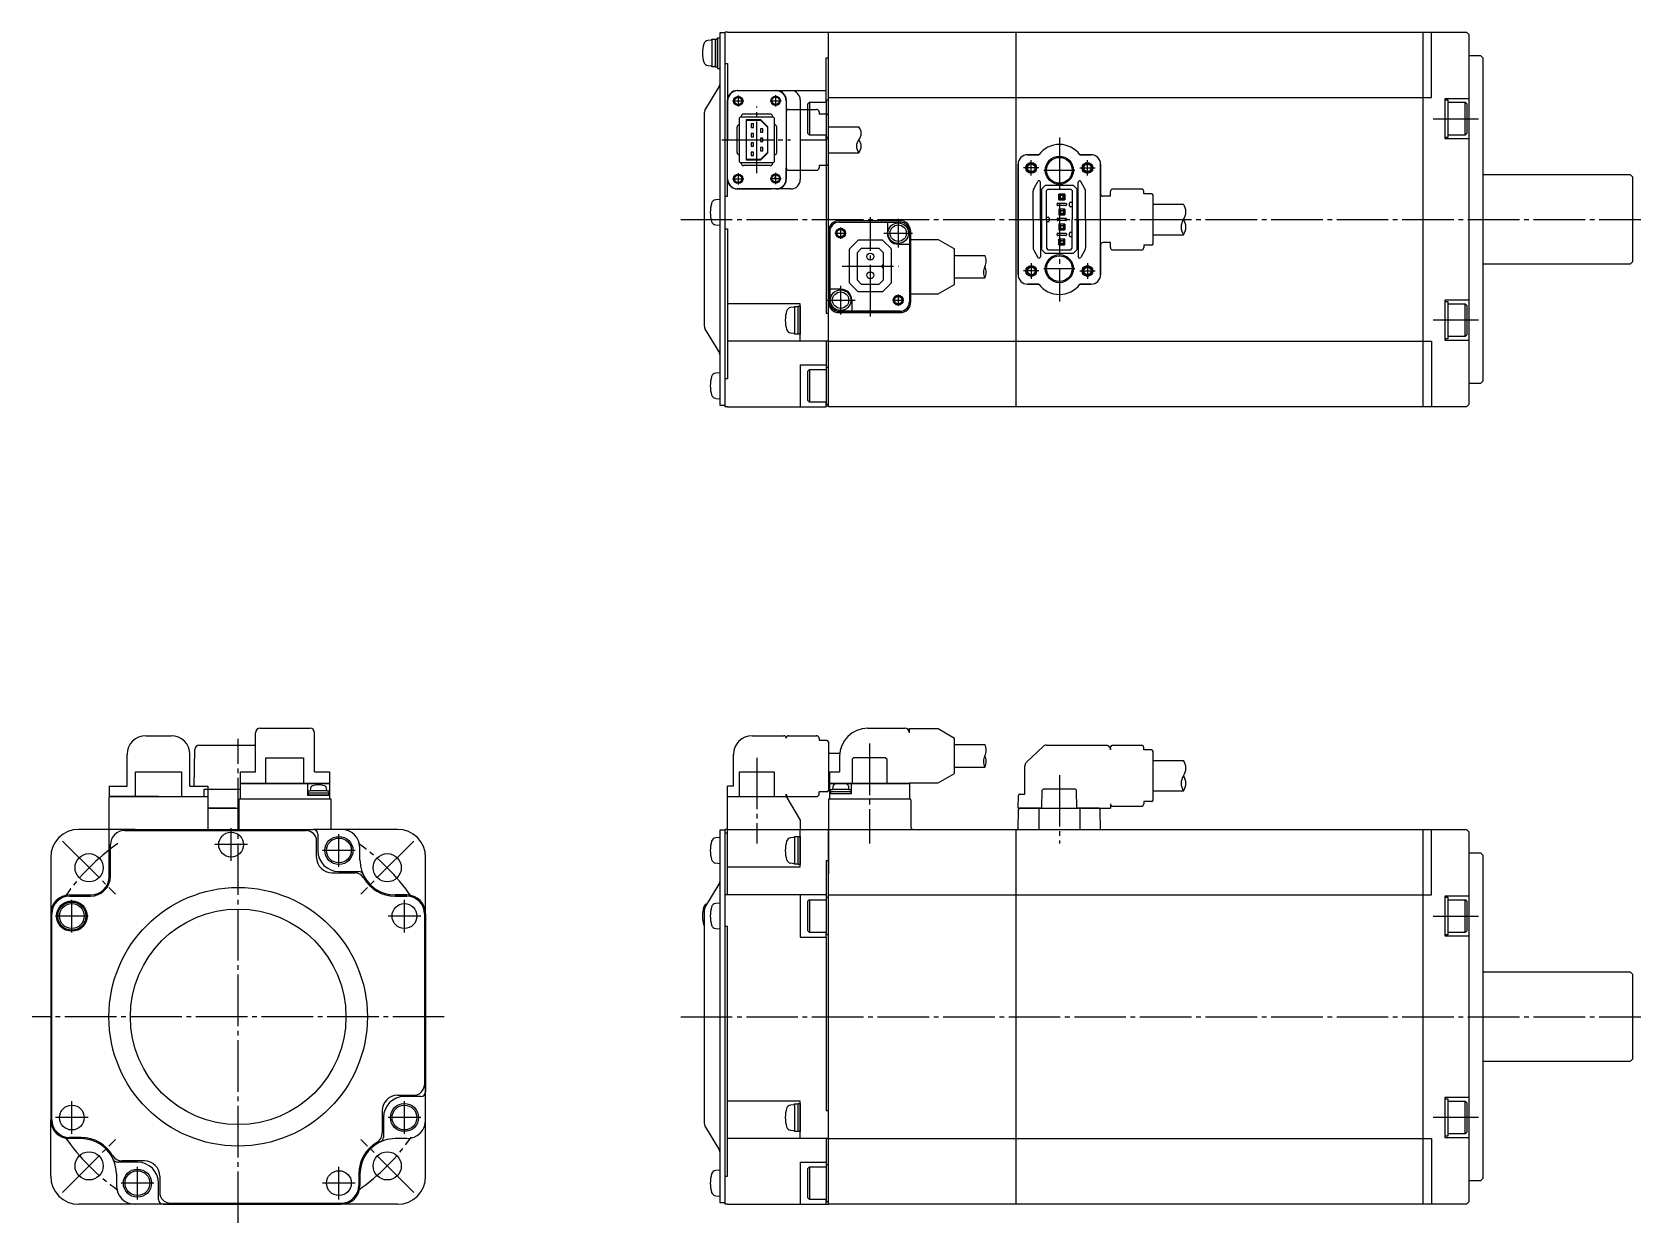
# Model space of a CAD drawing. Header units: millimetres. Extents: x -243 to 270, y -238 to 165.
# Drawn here: x -242.6 to 99.1, y -89 to 165.1 of the extents above; entities that cross this region are included whole.
import ezdxf

# ---------------------------------------------------------------- set-up
doc = ezdxf.new("R2010")
doc.units = ezdxf.units.MM
doc.linetypes.add('DASH_CENTER', pattern=[14, 11, -1, 1, -1])

msp = doc.modelspace()

# ---------------------------------------------------------------- linework, layer by layer
at = {"color": 7, "linetype": 'Continuous'}
for p, q in [((-94.6, 165), (-95.8, 165)), ((-95.8, 165), (-95.8, 153.44)), ((-94.1, 165.15), (-94.6, 165.15)), ((-94.6, 85.15), (-94.6, 165.15)), ((-94.1, 165.15), (-73.1, 165.15)), ((-73.1, 165.15), (-72.6, 165.15)), ((-72.6, 85.15), (-72.6, 165.15)), ((-72.6, 165.15), (-32.6, 165.15)), ((-32.6, 165.15), (-32.6, 85.15)), ((-32.6, 165.15), (63.6, 165.15)), ((-32.6, 165.15), (-32.6, 85.15)), ((54.3, 165.15), (54.3, 85.15)), ((56.1, 151.15), (56.1, 165.15)), ((63.6, 165.15), (64.1, 164.65)), ((64.1, 164.65), (64.1, 85.65)), ((-97.45, 163.4), (-98.3, 163.33)), ((-97.45, 163.4), (-97.45, 163.6)), ((-97.45, 163.6), (-96.75, 163.6)), ((-97.45, 163.4), (-97.45, 157.9)), ((-96.75, 163.6), (-96.75, 163.65)), ((-96.75, 163.65), (-96.25, 163.65)), ((-96.75, 163.6), (-96.75, 157.7)), ((-96.25, 163.9), (-95.8, 163.9)), ((-96.25, 163.65), (-96.25, 163.9)), ((-96.25, 163.65), (-96.25, 157.65)), ((-96.25, 163.65), (-96.25, 157.65)), ((-96.25, 162.15), (-96.25, 163.4)), ((-96.25, 159.15), (-96.25, 162.15)), ((-98.3, 157.97), (-97.45, 157.9)), ((-97.45, 157.7), (-97.45, 157.9)), ((-96.75, 157.7), (-97.45, 157.7)), ((-96.75, 157.65), (-96.75, 157.7)), ((-96.25, 157.65), (-96.75, 157.65)), ((-96.25, 157.9), (-96.25, 159.15)), ((-96.25, 157.65), (-96.25, 157.4)), ((-96.25, 157.4), (-95.8, 157.4)), ((-94.6, 158.45), (-94.1, 158.45)), ((-94.1, 158.45), (-94.1, 150.65)), ((-73.1, 150.15), (-73.1, 159.65)), ((-73.1, 159.65), (-72.6, 159.65)), ((64.1, 160.15), (66.6, 160.15)), ((66.6, 160.15), (67.1, 159.65)), ((67.1, 159.65), (67.1, 90.65)), ((-98.96, 148.39), (-95.94, 153.43)), ((-95.8, 153.44), (-95.8, 96.86)), ((-94.1, 133.65), (-94.1, 150.65)), ((-92.1, 152.65), (-83.6, 152.65)), ((-83.6, 152.65), (-80.6, 152.65)), ((-81.6, 152.65), (-73.1, 152.65)), ((-81.6, 150.65), (-81.6, 133.65)), ((-78.6, 150.65), (-78.6, 133.65)), ((-72.98, 150.65), (-72.6, 150.65)), ((-72.98, 142.65), (-72.98, 150.65)), ((-72.6, 151.15), (-32.6, 151.15)), ((-32.6, 151.15), (54.3, 151.15)), ((54.3, 151.15), (56.1, 151.15)), ((59, 150.9), (59, 142.4)), ((64.1, 150.9), (59, 150.9)), ((59, 150.65), (59.64, 150.65)), ((59.64, 150.65), (59.64, 142.65)), ((-99.1, 147.87), (-99.1, 102.43)), ((-91.55, 146.85), (-91.35, 147.05)), ((-91.35, 147.05), (-84.35, 147.05)), ((-91.2, 147.15), (-91.2, 147.05)), ((-85, 147.65), (-90.7, 147.65)), ((-84.5, 147.05), (-84.5, 147.15)), ((-84.15, 146.85), (-84.35, 147.05)), ((-76.63, 150.15), (-76.98, 149.8)), ((-76.98, 143.5), (-76.98, 149.8)), ((-76.63, 150.15), (-72.98, 150.15)), ((-76.63, 150.15), (-76.63, 143.15)), ((59.64, 150.15), (63.29, 150.15)), ((63.29, 143.15), (63.29, 150.15)), ((63.64, 149.8), (63.29, 150.15)), ((63.64, 149.8), (63.64, 143.5)), ((-92.1, 139.45), (-92.1, 144.85)), ((-91.6, 145.35), (-91.55, 145.35)), ((-91.55, 137.45), (-91.55, 146.85)), ((-90.15, 146.4), (-90.15, 137.9)), ((-87.05, 146.4), (-90.15, 146.4)), ((-90.1, 137.95), (-90.1, 146.35)), ((-90.1, 146.35), (-87.1, 146.35)), ((-88.6, 145.52), (-89.1, 145.52)), ((-89.1, 145.52), (-89.1, 144.77)), ((-89.1, 144.77), (-88.6, 144.77)), ((-88.6, 143.52), (-89.1, 143.52)), ((-89.1, 143.52), (-89.1, 142.77)), ((-88.6, 144.77), (-88.6, 145.52)), ((-88.6, 142.77), (-88.6, 143.52)), ((-87.1, 146.35), (-85.6, 144.85)), ((-87.1, 144.52), (-87.1, 143.77)), ((-86.6, 144.52), (-87.1, 144.52)), ((-87.1, 143.77), (-86.6, 143.77)), ((-85.55, 144.9), (-87.05, 146.4)), ((-86.6, 143.77), (-86.6, 144.52)), ((-85.6, 144.85), (-85.6, 139.45)), ((-85.55, 139.4), (-85.55, 144.9)), ((-84.15, 146.85), (-84.15, 137.45)), ((-84.1, 145.35), (-84.15, 145.35)), ((-83.6, 139.45), (-83.6, 144.85)), ((-89.1, 142.77), (-88.6, 142.77)), ((-88.6, 141.52), (-89.1, 141.52)), ((-89.1, 141.52), (-89.1, 140.77)), ((-89.1, 140.77), (-88.6, 140.77)), ((-88.6, 140.77), (-88.6, 141.52)), ((-86.6, 142.52), (-87.1, 142.52)), ((-87.1, 142.52), (-87.1, 141.77)), ((-87.1, 141.77), (-86.6, 141.77)), ((-86.6, 140.52), (-87.1, 140.52)), ((-87.1, 140.52), (-87.1, 139.77)), ((-86.6, 141.77), (-86.6, 142.52)), ((-86.6, 139.77), (-86.6, 140.52)), ((-78.6, 142.15), (-73.1, 142.15)), ((-76.98, 143.5), (-76.63, 143.15)), ((-72.98, 143.15), (-76.63, 143.15)), ((-73.1, 142.15), (-73.1, 143.15)), ((-73.1, 142.35), (-72.6, 142.35)), ((-73.1, 142.15), (-73.1, 105.15)), ((-72.6, 142.65), (-72.98, 142.65)), ((59.64, 142.65), (59, 142.65)), ((59, 142.4), (64.1, 142.4)), ((63.29, 143.15), (59.64, 143.15)), ((63.29, 143.15), (63.64, 143.5)), ((-91.6, 138.95), (-91.55, 138.95)), ((-91.55, 137.45), (-91.35, 137.25)), ((-84.35, 137.25), (-91.35, 137.25)), ((-91.2, 137.15), (-91.2, 137.25)), ((-90.15, 137.9), (-87.05, 137.9)), ((-87.1, 137.95), (-90.1, 137.95)), ((-88.6, 139.52), (-89.1, 139.52)), ((-89.1, 139.52), (-89.1, 138.77)), ((-89.1, 138.77), (-88.6, 138.77)), ((-88.6, 138.77), (-88.6, 139.52)), ((-87.1, 139.77), (-86.6, 139.77)), ((-85.6, 139.45), (-87.1, 137.95)), ((-87.05, 137.9), (-85.55, 139.4)), ((-84.5, 137.25), (-84.5, 137.15)), ((-84.35, 137.25), (-84.15, 137.45)), ((-84.1, 138.95), (-84.15, 138.95)), ((-32.1, 136.95), (-32.1, 113.35)), ((-27.7, 138.95), (-30.1, 138.95)), ((-16.5, 138.95), (-18.9, 138.95)), ((-14.5, 113.35), (-14.5, 136.95)), ((-94.1, 130.15), (-94.1, 133.65)), ((-85, 136.65), (-90.7, 136.65)), ((98.6, 134.65), (67.1, 134.65)), ((99.1, 134.15), (98.6, 134.65)), ((99.1, 134.15), (98.6, 134.65)), ((99.1, 134.15), (98.6, 134.65)), ((99.1, 116.15), (99.1, 134.15)), ((99.1, 116.15), (99.1, 134.15)), ((99.1, 116.15), (99.1, 134.15)), ((99.1, 116.15), (99.1, 134.15)), ((99.1, 116.15), (99.1, 134.15)), ((-94.6, 130.15), (-94.1, 130.15)), ((-83.6, 131.65), (-92.1, 131.65)), ((-80.6, 131.65), (-83.6, 131.65)), ((-28.9, 125.15), (-28.9, 131.18)), ((-28.77, 131.68), (-27.86, 133.25)), ((-27.3, 125.15), (-27.3, 133.1)), ((-27.03, 131.65), (-26.23, 132.45)), ((-27.03, 118.65), (-27.03, 131.65)), ((-26.23, 132.45), (-20.38, 132.45)), ((-26.03, 131.3), (-25.73, 131.6)), ((-26.03, 125.15), (-26.03, 131.3)), ((-25.73, 131.6), (-20.88, 131.6)), ((-23.39, 130.56), (-23.39, 129.33)), ((-22.16, 130.56), (-23.39, 130.56)), ((-23.38, 130.15), (-23.39, 130.15)), ((-23.38, 129.35), (-23.38, 130.56)), ((-22.18, 130.55), (-23.38, 130.55)), ((-23.08, 130.25), (-23.38, 130.55)), ((-22.48, 130.25), (-23.08, 130.25)), ((-23.08, 129.65), (-23.08, 130.25)), ((-22.48, 130.25), (-22.18, 130.55)), ((-22.48, 129.65), (-22.48, 130.25)), ((-22.18, 129.35), (-22.18, 130.56)), ((-22.16, 130.56), (-22.16, 129.33)), ((-20.88, 131.6), (-20.58, 131.3)), ((-20.58, 131.3), (-20.58, 125.15)), ((-20.38, 132.45), (-19.58, 131.65)), ((-19.58, 131.65), (-19.58, 118.65)), ((-19.3, 125.15), (-19.3, 133.1)), ((-17.84, 131.68), (-18.74, 133.25)), ((-17.7, 125.15), (-17.7, 131.18)), ((-95.8, 129.4), (-96.65, 129.33)), ((-23.78, 128.25), (-23.78, 128.45)), ((-23.63, 128.6), (-21.93, 128.6)), ((-21.93, 128.1), (-23.63, 128.1)), ((-23.38, 129.75), (-23.39, 129.75)), ((-22.16, 129.33), (-23.39, 129.33)), ((-22.16, 127.36), (-23.39, 127.36)), ((-23.39, 127.36), (-23.39, 126.13)), ((-23.38, 126.95), (-23.39, 126.95)), ((-23.38, 126.55), (-23.39, 126.55)), ((-23.08, 129.65), (-23.38, 129.35)), ((-23.38, 129.35), (-22.18, 129.35)), ((-22.18, 127.35), (-23.38, 127.35)), ((-23.38, 127.35), (-23.38, 126.15)), ((-23.08, 127.05), (-23.38, 127.35)), ((-23.08, 126.45), (-23.38, 126.15)), ((-22.48, 129.65), (-23.08, 129.65)), ((-23.08, 127.05), (-23.08, 126.45)), ((-23.08, 127.05), (-22.48, 127.05)), ((-23.08, 126.45), (-22.48, 126.45)), ((-22.48, 129.65), (-22.18, 129.35)), ((-22.48, 127.05), (-22.18, 127.35)), ((-22.48, 127.05), (-22.48, 126.45)), ((-22.48, 126.45), (-22.18, 126.15)), ((-22.18, 129.75), (-22.16, 129.75)), ((-22.18, 127.35), (-22.18, 126.15)), ((-22.18, 126.95), (-22.16, 126.95)), ((-22.18, 126.55), (-22.16, 126.55)), ((-22.16, 127.36), (-22.16, 126.13)), ((-21.78, 128.45), (-21.78, 128.25)), ((-21.13, 128.05), (-21.13, 128.65)), ((-20.93, 128.85), (-20.58, 128.85)), ((-20.58, 127.85), (-20.93, 127.85)), ((-96.65, 123.97), (-95.8, 123.9)), ((-94.6, 123.15), (-94.1, 123.15)), ((-94.1, 123.15), (-94.1, 91.15)), ((-57.3, 124.87), (-70.3, 124.87)), ((-70.3, 124.57), (-57.3, 124.57)), ((-60, 124.57), (-60, 122.17)), ((-28.9, 125.15), (-28.9, 119.12)), ((-27.3, 125.15), (-27.3, 117.2)), ((-26.03, 125.65), (-25.68, 125.65)), ((-26.03, 125.15), (-26.03, 119)), ((-25.68, 124.65), (-26.03, 124.65)), ((-25.48, 125.45), (-25.48, 124.85)), ((-23.78, 125.05), (-23.78, 125.25)), ((-23.63, 125.4), (-21.93, 125.4)), ((-21.93, 124.9), (-23.63, 124.9)), ((-22.16, 126.13), (-23.39, 126.13)), ((-22.16, 124.16), (-23.39, 124.16)), ((-23.39, 124.16), (-23.39, 122.93)), ((-23.38, 123.75), (-23.39, 123.75)), ((-23.38, 123.35), (-23.39, 123.35)), ((-23.38, 126.15), (-22.18, 126.15)), ((-22.18, 124.15), (-23.38, 124.15)), ((-23.38, 124.15), (-23.38, 122.95)), ((-23.08, 123.85), (-23.38, 124.15)), ((-23.08, 123.25), (-23.38, 122.95)), ((-23.08, 123.85), (-23.08, 123.25)), ((-23.08, 123.85), (-22.48, 123.85)), ((-23.08, 123.25), (-22.48, 123.25)), ((-22.48, 123.85), (-22.18, 124.15)), ((-22.48, 123.85), (-22.48, 123.25)), ((-22.48, 123.25), (-22.18, 122.95)), ((-22.18, 124.15), (-22.18, 122.95)), ((-22.18, 123.75), (-22.16, 123.75)), ((-22.18, 123.35), (-22.16, 123.35)), ((-22.16, 124.16), (-22.16, 122.93)), ((-21.78, 125.25), (-21.78, 125.05)), ((-20.58, 119), (-20.58, 125.15)), ((-19.3, 125.15), (-19.3, 117.2)), ((-17.7, 125.15), (-17.7, 119.12)), ((-72.3, 107.57), (-72.3, 122.57)), ((-66.32, 120.66), (-68.08, 118.9)), ((-61.11, 120.75), (-66.18, 120.72)), ((-59.23, 118.95), (-60.97, 120.69)), ((-57.7, 119.87), (-55.3, 119.87)), ((-55.3, 122.57), (-55.3, 107.57)), ((-55, 107.57), (-55, 122.57)), ((-23.78, 121.85), (-23.78, 122.05)), ((-23.63, 122.2), (-21.93, 122.2)), ((-21.93, 121.7), (-23.63, 121.7)), ((-22.16, 122.93), (-23.39, 122.93)), ((-22.16, 120.96), (-23.39, 120.96)), ((-23.39, 119.73), (-23.39, 120.96)), ((-23.38, 120.55), (-23.39, 120.55)), ((-23.38, 120.15), (-23.39, 120.15)), ((-22.16, 119.73), (-23.39, 119.73)), ((-23.38, 122.95), (-22.18, 122.95)), ((-22.18, 120.95), (-23.38, 120.95)), ((-23.38, 120.95), (-23.38, 119.75)), ((-23.08, 120.65), (-23.38, 120.95)), ((-23.08, 120.05), (-23.38, 119.75)), ((-23.38, 119.75), (-22.18, 119.75)), ((-23.08, 120.65), (-23.08, 120.05)), ((-23.08, 120.65), (-22.48, 120.65)), ((-23.08, 120.05), (-22.48, 120.05)), ((-22.48, 120.65), (-22.18, 120.95)), ((-22.48, 120.65), (-22.48, 120.05)), ((-22.48, 120.05), (-22.18, 119.75)), ((-22.18, 120.95), (-22.18, 119.75)), ((-22.18, 120.55), (-22.16, 120.55)), ((-22.18, 120.15), (-22.16, 120.15)), ((-22.16, 119.73), (-22.16, 120.96)), ((-21.78, 122.05), (-21.78, 121.85)), ((-21.13, 121.65), (-21.13, 122.25)), ((-20.93, 122.45), (-20.58, 122.45)), ((-20.58, 121.45), (-20.93, 121.45)), ((-68.13, 118.76), (-68.13, 111.7)), ((-65.57, 118.94), (-66.45, 118.06)), ((-66.45, 118.06), (-66.45, 112.24)), ((-61.74, 118.94), (-65.57, 118.94)), ((-60.86, 118.06), (-61.74, 118.94)), ((-60.86, 112.24), (-60.86, 118.06)), ((-59.15, 111.7), (-59.15, 118.76)), ((-28.77, 118.62), (-27.86, 117.05)), ((-26.23, 117.85), (-27.03, 118.65)), ((-20.38, 117.85), (-26.23, 117.85)), ((-26.03, 119), (-25.73, 118.7)), ((-25.73, 118.7), (-20.88, 118.7)), ((-20.88, 118.7), (-20.58, 119)), ((-19.58, 118.65), (-20.38, 117.85)), ((-17.84, 118.62), (-18.74, 117.05)), ((-61.14, 115), (-61.14, 115.3)), ((-61.04, 115.4), (-60.86, 115.4)), ((-60.86, 114.9), (-61.04, 114.9)), ((67.1, 115.65), (98.6, 115.65)), ((98.6, 115.65), (99.1, 116.15)), ((98.6, 115.65), (99.1, 116.15)), ((98.6, 115.65), (99.1, 116.15)), ((-69.9, 110.27), (-72.3, 110.27)), ((-68.07, 111.56), (-66.32, 109.8)), ((-66.45, 112.24), (-65.57, 111.36)), ((-66.18, 109.74), (-61.11, 109.74)), ((-65.57, 111.36), (-61.74, 111.36)), ((-61.74, 111.36), (-60.86, 112.24)), ((-60.97, 109.8), (-59.21, 111.56)), ((-30.1, 111.35), (-27.7, 111.35)), ((-18.9, 111.35), (-16.5, 111.35)), ((-78.6, 107.15), (-94.1, 107.15)), ((-79.8, 106.4), (-80.65, 106.33)), ((-79.8, 106.6), (-79.1, 106.6)), ((-79.8, 106.4), (-79.8, 106.6)), ((-79.8, 106.4), (-79.8, 100.9)), ((-79.1, 106.65), (-78.6, 106.65)), ((-79.1, 106.6), (-79.1, 106.65)), ((-79.1, 106.6), (-79.1, 100.7)), ((-78.6, 99.15), (-78.6, 107.15)), ((-78.6, 106.65), (-78.6, 100.65)), ((-78.6, 106.65), (-78.6, 100.65)), ((-78.6, 105.15), (-78.6, 106.4)), ((-67.6, 107.97), (-67.6, 105.57)), ((59, 107.9), (59, 99.4)), ((64.1, 107.9), (59, 107.9)), ((59, 107.65), (59.64, 107.65)), ((59.64, 107.65), (59.64, 99.65)), ((59.64, 107.15), (63.29, 107.15)), ((63.64, 106.8), (63.29, 107.15)), ((63.29, 100.15), (63.29, 107.15)), ((63.64, 106.8), (63.64, 100.5)), ((-78.6, 102.15), (-78.6, 105.15)), ((-73.1, 105.15), (-72.6, 105.15)), ((-57.3, 105.57), (-70.3, 105.57)), ((-70.3, 105.27), (-57.3, 105.27)), ((-95.94, 96.87), (-98.96, 101.91)), ((-72.6, 99.15), (-94.1, 99.15)), ((-80.65, 100.97), (-79.8, 100.9)), ((-79.8, 100.7), (-79.8, 100.9)), ((-79.1, 100.7), (-79.8, 100.7)), ((-79.1, 100.65), (-79.1, 100.7)), ((-78.6, 100.65), (-79.1, 100.65)), ((-78.6, 100.9), (-78.6, 102.15)), ((-73.1, 99.15), (-73.1, 93.15)), ((-72.6, 99.15), (-32.6, 99.15)), ((-32.6, 99.15), (54.3, 99.15)), ((54.3, 99.15), (56.1, 99.15)), ((56.1, 99.15), (56.1, 85.15)), ((59.64, 99.65), (59, 99.65)), ((59, 99.4), (64.1, 99.4)), ((63.29, 100.15), (59.64, 100.15)), ((63.29, 100.15), (63.64, 100.5)), ((-95.8, 96.86), (-95.8, 85.5)), ((-95.8, 92.4), (-96.65, 92.33)), ((-78.6, 94.15), (-73.1, 94.15)), ((-78.6, 94.15), (-78.6, 85.15)), ((-76.63, 93.15), (-76.98, 92.8)), ((-76.98, 86.5), (-76.98, 92.8)), ((-76.63, 93.15), (-72.98, 93.15)), ((-76.63, 93.15), (-76.63, 86.15)), ((-72.98, 93.65), (-72.6, 93.65)), ((-72.98, 85.65), (-72.98, 93.65)), ((-72.98, 89.65), (-72.98, 93.15)), ((-94.1, 91.15), (-94.6, 91.15)), ((-72.98, 86.15), (-72.98, 89.65)), ((66.6, 90.15), (64.1, 90.15)), ((66.6, 90.15), (67.1, 90.65)), ((-96.65, 86.97), (-95.8, 86.9)), ((-95.8, 85.5), (-94.6, 85.5)), ((-76.98, 86.5), (-76.63, 86.15)), ((-72.98, 86.15), (-76.63, 86.15)), ((-73.1, 85.15), (-73.1, 86.15)), ((-72.6, 85.65), (-72.98, 85.65)), ((63.6, 85.15), (64.1, 85.65)), ((-94.1, 85.15), (-94.6, 85.15)), ((-94.1, 85.15), (-73.1, 85.15)), ((-73.1, 85.35), (-72.6, 85.35)), ((-32.6, 85.15), (-72.6, 85.15)), ((63.6, 85.15), (-32.6, 85.15)), ((-192.64, 4.78), (-192.64, 10.28)), ((-192.64, 10.28), (-184.66, 10.28)), ((-184.66, 10.28), (-184.66, 4.78)), ((-67.53, 9.98), (-67.23, 10.28)), ((-60.38, 10.28), (-67.23, 10.28)), ((-60.38, 10.28), (-60.08, 9.98)), ((-220.47, 1.98), (-220.47, 7.28)), ((-220.47, 7.28), (-210.67, 7.28)), ((-210.67, 7.28), (-210.67, 1.98)), ((-91.55, 1.98), (-91.55, 7.28)), ((-91.55, 7.28), (-84.15, 7.28)), ((-84.15, 7.28), (-84.15, 1.98)), ((-67.53, 9.98), (-67.53, 4.78)), ((-60.08, 4.78), (-60.08, 9.98)), ((-205.87, 3.58), (-198.07, 3.58)), ((-205.87, 3.58), (-205.87, 1.98)), ((-198.07, 1.48), (-198.07, 4.78)), ((-198.07, 4.78), (-179.07, 4.78)), ((-183.78, 4.78), (-183.78, 2.28)), ((-183.13, 3.78), (-183.18, 3.18)), ((-179.68, 3.18), (-179.73, 3.78)), ((-179.17, 4.78), (-179.07, 4.68)), ((-179.17, 4.78), (-179.07, 4.68)), ((-179.07, 4.78), (-179.07, 1.48)), ((-72.3, 1.48), (-72.3, 4.78)), ((-72.3, 4.78), (-55.3, 4.78)), ((-72.15, 2.98), (-72.15, 3.48)), ((-72.15, 3.48), (-71.7, 3.48)), ((-71.65, 4.08), (-71.7, 3.48)), ((-68.2, 3.48), (-71.7, 3.48)), ((-68.2, 3.48), (-68.25, 4.08)), ((-68.2, 3.48), (-67.75, 3.48)), ((-67.75, 3.48), (-67.75, 2.98)), ((-67.7, 4.78), (-67.7, 2.58)), ((-55.3, 4.78), (-55.3, 1.48)), ((-26.76, 3.58), (-26.96, 3.38)), ((-19.85, 3.58), (-26.76, 3.58)), ((-19.85, 3.58), (-19.65, 3.38)), ((-226.07, -15.02), (-226.07, 1.88)), ((-225.97, 1.98), (-205.17, 1.98)), ((-205.07, 1.88), (-205.07, -4.92)), ((-198.37, -5.02), (-198.37, 1.48)), ((-198.37, 1.48), (-178.77, 1.48)), ((-183.78, 2.28), (-179.08, 2.28)), ((-183.63, 2.68), (-183.63, 3.18)), ((-183.63, 3.18), (-183.18, 3.18)), ((-179.23, 2.68), (-183.63, 2.68)), ((-183.58, 2.68), (-183.63, 2.68)), ((-183.58, 2.28), (-183.58, 2.68)), ((-179.28, 2.28), (-183.58, 2.28)), ((-179.68, 3.18), (-183.18, 3.18)), ((-179.68, 3.18), (-179.23, 3.18)), ((-179.23, 2.68), (-179.28, 2.68)), ((-179.28, 2.68), (-179.28, 2.28)), ((-179.23, 3.18), (-179.23, 2.68)), ((-178.77, 1.48), (-178.77, -5.02)), ((-94.1, -5.02), (-94.1, 1.88)), ((-94, 1.98), (-81.6, 1.98)), ((-81.6, 1.98), (-78.6, -3.02)), ((-72.6, 1.28), (-72.6, -14.52)), ((-72.4, 1.48), (-55.2, 1.48)), ((-70.3, 2.58), (-72.3, 2.58)), ((-67.75, 2.98), (-72.15, 2.98)), ((-72.1, 2.98), (-72.15, 2.98)), ((-72.1, 2.58), (-72.1, 2.98)), ((-67.7, 2.58), (-70.3, 2.58)), ((-67.75, 2.98), (-67.8, 2.98)), ((-67.8, 2.98), (-67.8, 2.58)), ((-55, 1.28), (-55, -4.52)), ((-27.03, -0.52), (-26.96, 3.38)), ((-19.58, -0.52), (-19.65, 3.38)), ((-199.07, -0.52), (-205.07, -0.52)), ((-78.6, -3.02), (-78.6, -5.02)), ((-32.1, -5.02), (-32.03, -0.81)), ((-27.03, -0.52), (-31.73, -0.52)), ((-27.7, -0.52), (-27.7, -5.02)), ((-27.03, -0.52), (-19.58, -0.52)), ((-14.88, -0.52), (-19.58, -0.52)), ((-18.9, -0.52), (-18.9, -5.02)), ((-14.5, -5.02), (-14.58, -0.81)), ((-220.57, -5.02), (-232.57, -5.02)), ((-222.82, -5.27), (-184.07, -5.27)), ((-220.57, -5.02), (-182.57, -5.02)), ((-176.57, -5.02), (-182.57, -5.02)), ((-181.57, -6.02), (-181.57, -9.52)), ((-181.57, -6.02), (-181.57, -9.52)), ((-164.57, -5.02), (-176.57, -5.02)), ((-95.8, -6.77), (-96.65, -6.84)), ((-94.6, -5.17), (-95.8, -5.17)), ((-95.8, -5.17), (-95.8, -16.73)), ((-94.1, -5.02), (-94.6, -5.02)), ((-94.6, -5.02), (-94.6, -5.17)), ((-94.6, -14.42), (-94.6, -5.17)), ((-94.6, -5.72), (-94.1, -5.72)), ((-94.1, -5.02), (-73.1, -5.02)), ((-94.1, -19.02), (-94.1, -5.02)), ((-79.8, -6.77), (-80.65, -6.84)), ((-79.8, -6.57), (-79.1, -6.57)), ((-79.8, -6.77), (-79.8, -6.57)), ((-79.8, -6.77), (-79.8, -12.27)), ((-79.1, -6.52), (-78.6, -6.52)), ((-79.1, -6.57), (-79.1, -6.52)), ((-79.1, -6.57), (-79.1, -12.47)), ((-78.6, -13.02), (-78.6, -5.02)), ((-78.6, -6.52), (-78.6, -12.52)), ((-78.6, -6.52), (-78.6, -12.52)), ((-78.6, -8.02), (-78.6, -6.77)), ((-73.1, -5.02), (-72.6, -5.02)), ((-73.1, -5.02), (-73.1, -5.02)), ((-72.6, -85.02), (-72.6, -5.02)), ((-72.6, -5.02), (-32.6, -5.02)), ((-32.6, -5.02), (-32.6, -85.02)), ((-32.6, -5.02), (63.6, -5.02)), ((-32.6, -5.02), (-32.6, -85.02)), ((54.3, -5.02), (54.3, -85.02)), ((56.1, -19.02), (56.1, -5.02)), ((63.6, -5.02), (64.1, -5.52)), ((64.1, -5.52), (64.1, -84.52)), ((-225.82, -15.02), (-225.82, -8.27)), ((-181.82, -11.02), (-181.82, -7.52)), ((-172.57, -11.52), (-172.57, -9.02)), ((-78.6, -11.02), (-78.6, -8.02)), ((64.1, -10.02), (66.6, -10.02)), ((66.6, -10.02), (67.1, -10.52)), ((-238.57, -11.02), (-238.57, -23.02)), ((-158.57, -23.02), (-158.57, -11.02)), ((-96.65, -12.19), (-95.8, -12.27)), ((-94.1, -13.02), (-78.6, -13.02)), ((-80.65, -12.19), (-79.8, -12.27)), ((-79.8, -12.47), (-79.8, -12.27)), ((-79.1, -12.47), (-79.8, -12.47)), ((-79.1, -12.52), (-79.1, -12.47)), ((-78.6, -12.52), (-79.1, -12.52)), ((-78.6, -12.27), (-78.6, -11.02)), ((-72.6, -11.72), (-73.1, -11.72)), ((-73.1, -11.72), (-73.1, -19.02)), ((67.1, -10.52), (67.1, -79.52)), ((-178.57, -14.27), (-173.73, -14.27)), ((-177.07, -14.02), (-172.81, -14.02)), ((-98.96, -21.78), (-95.94, -16.74)), ((-95.8, -16.73), (-95.8, -73.31)), ((-94.6, -17.14), (-94.6, -14.42)), ((-234.57, -19.02), (-232.07, -19.02)), ((-234.57, -19.27), (-230.07, -19.27)), ((-233.07, -19.02), (-230.07, -19.02)), ((-165.07, -19.02), (-162.57, -19.02)), ((-162.57, -19.02), (-165.07, -19.02)), ((-165.07, -19.27), (-162.57, -19.27)), ((-94.6, -72.89), (-94.6, -17.14)), ((-94.1, -19.02), (-94.6, -19.02)), ((-73.1, -19.02), (-94.1, -19.02)), ((-78.6, -19.02), (-78.6, -28.02)), ((-76.63, -20.02), (-76.98, -20.37)), ((-76.98, -26.67), (-76.98, -20.37)), ((-76.98, -26.67), (-76.98, -20.37)), ((-76.63, -20.02), (-76.63, -27.02)), ((-76.63, -20.02), (-76.63, -27.02)), ((-76.63, -20.02), (-72.98, -20.02)), ((-73.1, -19.02), (-73.1, -27.02)), ((-72.98, -27.52), (-72.98, -19.52)), ((-72.98, -27.52), (-72.98, -19.52)), ((-72.98, -19.52), (-72.6, -19.52)), ((-72.6, -19.02), (-32.6, -19.02)), ((-32.6, -19.02), (54.3, -19.02)), ((54.3, -19.02), (56.1, -19.02)), ((64.1, -19.27), (59, -19.27)), ((59, -19.27), (59, -27.77)), ((59, -19.52), (59.64, -19.52)), ((59.64, -19.52), (59.64, -27.52)), ((59.64, -20.02), (63.29, -20.02)), ((63.64, -20.37), (63.29, -20.02)), ((63.29, -27.02), (63.29, -20.02)), ((63.64, -20.37), (63.64, -26.67)), ((-238.57, -23.02), (-238.57, -29.02)), ((-238.32, -67.02), (-238.32, -23.02)), ((-158.82, -23.02), (-158.82, -59.52)), ((-158.57, -23.02), (-158.57, -61.02)), ((-158.57, -67.02), (-158.57, -23.02)), ((-99.1, -22.29), (-99.1, -67.74)), ((-95.8, -20.77), (-96.65, -20.84)), ((-96.65, -26.19), (-95.8, -26.27)), ((-94.1, -25.72), (-94.6, -25.72)), ((-94.1, -79.02), (-94.1, -25.72)), ((-76.98, -26.67), (-76.63, -27.02)), ((-72.98, -27.02), (-76.63, -27.02)), ((-72.98, -27.02), (-76.63, -27.02)), ((-73.1, -28.02), (-73.1, -27.02)), ((63.29, -27.02), (59.64, -27.02)), ((63.29, -27.02), (63.64, -26.67)), ((-238.57, -29.02), (-238.57, -67.02)), ((-78.6, -28.02), (-73.1, -28.02)), ((-73.1, -28.02), (-73.1, -65.02)), ((-72.6, -27.52), (-72.98, -27.52)), ((59.64, -27.52), (59, -27.52)), ((59, -27.77), (64.1, -27.77)), ((98.6, -35.52), (67.1, -35.52)), ((99.1, -36.02), (98.6, -35.52)), ((99.1, -36.02), (98.6, -35.52)), ((99.1, -36.02), (98.6, -35.52)), ((99.1, -54.02), (99.1, -36.02)), ((99.1, -54.02), (99.1, -36.02)), ((99.1, -54.02), (99.1, -36.02)), ((99.1, -54.02), (99.1, -36.02)), ((99.1, -54.02), (99.1, -36.02)), ((67.1, -54.52), (98.6, -54.52)), ((98.6, -54.52), (99.1, -54.02)), ((98.6, -54.52), (99.1, -54.02)), ((98.6, -54.52), (99.1, -54.02)), ((-164.57, -61.77), (-161.07, -61.77)), ((-159.57, -62.02), (-163.07, -62.02)), ((-78.6, -63.02), (-94.1, -63.02)), ((-79.8, -63.77), (-80.65, -63.84)), ((-79.8, -63.77), (-79.8, -63.57)), ((-79.8, -63.57), (-79.1, -63.57)), ((-79.8, -63.77), (-79.8, -69.27)), ((-79.1, -63.57), (-79.1, -63.52)), ((-79.1, -63.52), (-78.6, -63.52)), ((-79.1, -63.57), (-79.1, -69.47)), ((-78.6, -71.02), (-78.6, -63.02)), ((-78.6, -63.52), (-78.6, -69.52)), ((-78.6, -63.52), (-78.6, -69.52)), ((-78.6, -65.02), (-78.6, -63.77)), ((64.1, -62.27), (59, -62.27)), ((59, -62.27), (59, -70.77)), ((59, -62.52), (59.64, -62.52)), ((59.64, -62.52), (59.64, -70.52)), ((59.64, -63.02), (63.29, -63.02)), ((63.29, -70.02), (63.29, -63.02)), ((63.64, -63.37), (63.29, -63.02)), ((63.64, -63.37), (63.64, -69.67)), ((-238.57, -79.02), (-238.57, -67.02)), ((-167.82, -65.02), (-167.82, -69.86)), ((-167.57, -66.52), (-167.57, -70.77)), ((-158.57, -79.02), (-158.57, -67.02)), ((-95.94, -73.3), (-98.96, -68.25)), ((-78.6, -68.02), (-78.6, -65.02)), ((-78.6, -69.27), (-78.6, -68.02)), ((-73.1, -65.02), (-72.6, -65.02)), ((-232.07, -70.77), (-234.57, -70.77)), ((-232.07, -71.02), (-234.57, -71.02)), ((-232.07, -71.02), (-234.57, -71.02)), ((-162.57, -71.02), (-165.07, -71.02)), ((-72.6, -71.02), (-94.1, -71.02)), ((-80.65, -69.19), (-79.8, -69.27)), ((-79.8, -69.47), (-79.8, -69.27)), ((-79.1, -69.47), (-79.8, -69.47)), ((-79.1, -69.52), (-79.1, -69.47)), ((-78.6, -69.52), (-79.1, -69.52)), ((-73.1, -71.02), (-73.1, -77.02)), ((-72.6, -71.02), (-32.6, -71.02)), ((-32.6, -71.02), (54.3, -71.02)), ((54.3, -71.02), (56.1, -71.02)), ((56.1, -71.02), (56.1, -85.02)), ((59.64, -70.52), (59, -70.52)), ((59, -70.77), (64.1, -70.77)), ((63.29, -70.02), (59.64, -70.02)), ((63.29, -70.02), (63.64, -69.67)), ((-95.8, -73.31), (-95.8, -84.67)), ((-94.6, -74.42), (-94.6, -72.89)), ((-94.6, -85.02), (-94.6, -74.42)), ((-224.57, -78.52), (-224.57, -81.02)), ((-220.07, -76.02), (-224.32, -76.02)), ((-218.57, -75.77), (-223.41, -75.77)), ((-172.82, -78.52), (-172.82, -81.02)), ((-172.57, -78.52), (-172.57, -81.02)), ((-172.57, -81.02), (-172.57, -78.52)), ((-95.8, -77.77), (-96.65, -77.84)), ((-78.6, -76.02), (-73.1, -76.02)), ((-78.6, -76.02), (-78.6, -85.02)), ((-76.63, -77.02), (-76.98, -77.37)), ((-76.98, -83.67), (-76.98, -77.37)), ((-76.63, -77.02), (-72.98, -77.02)), ((-76.63, -77.02), (-76.63, -84.02)), ((-72.98, -76.52), (-72.6, -76.52)), ((-72.98, -84.52), (-72.98, -76.52)), ((-72.98, -80.52), (-72.98, -77.02)), ((-215.57, -84.02), (-215.57, -80.52)), ((-215.57, -84.02), (-215.57, -80.52)), ((-215.32, -79.02), (-215.32, -82.52)), ((-94.6, -79.02), (-94.1, -79.02)), ((-72.98, -84.02), (-72.98, -80.52)), ((66.6, -80.02), (64.1, -80.02)), ((66.6, -80.02), (67.1, -79.52)), ((-164.57, -85.02), (-232.57, -85.02)), ((-214.57, -85.02), (-176.57, -85.02)), ((-213.07, -84.77), (-176.57, -84.77)), ((-96.65, -83.19), (-95.8, -83.27)), ((-95.8, -84.67), (-94.6, -84.67)), ((-94.1, -85.02), (-94.6, -85.02)), ((-94.1, -85.02), (-73.1, -85.02)), ((-76.98, -83.67), (-76.63, -84.02)), ((-72.98, -84.02), (-76.63, -84.02)), ((-73.1, -85.02), (-73.1, -84.02)), ((-73.1, -85.02), (-72.6, -85.02)), ((-72.6, -84.52), (-72.98, -84.52)), ((-32.6, -85.02), (-72.6, -85.02)), ((63.6, -85.02), (-32.6, -85.02)), ((63.6, -85.02), (64.1, -84.52))]:
    msp.add_line(p, q, dxfattribs=at)
at = {"color": 4, "linetype": 'Continuous'}
for p, q in [((-94.1, 150.45), (-94.1, 142.15)), ((-91.9, 152.65), (-83.8, 152.65)), ((-81.6, 150.45), (-81.6, 148.15)), ((-81.1, 148.65), (-75.1, 148.65)), ((-74.6, 148.15), (-74.6, 147.65)), ((-72.9, 147.65), (-74.6, 147.65)), ((-72.6, 136.95), (-72.6, 147.35)), ((-72.6, 144.9), (-66.1, 144.9)), ((-94.1, 133.85), (-94.1, 142.15)), ((-72.6, 139.4), (-66.1, 139.4)), ((-32.1, 113.35), (-32.1, 136.95)), ((-30.1, 138.95), (-27.7, 138.95)), ((-18.9, 138.95), (-16.5, 138.95)), ((-14.5, 136.95), (-14.5, 130.6)), ((-81.6, 133.85), (-81.6, 136.15)), ((-81.6, 136.15), (-81.6, 136.15)), ((-81.1, 135.65), (-75.1, 135.65)), ((-74.6, 136.65), (-74.6, 136.15)), ((-72.9, 136.65), (-74.6, 136.65)), ((-91.9, 131.65), (-86.7, 131.65)), ((-86.7, 131.65), (-90.9, 131.65)), ((-83.8, 131.65), (-88, 131.65)), ((-88, 131.65), (-84.8, 131.65)), ((-12.4, 130.1), (-14, 130.1)), ((-12.4, 130.1), (-12.4, 131.15)), ((-11.9, 131.65), (-5.8, 131.65)), ((-5.3, 130.65), (-5.3, 131.15)), ((-3.6, 130.65), (-5.3, 130.65)), ((-3.3, 119.95), (-3.3, 130.35)), ((-3.3, 128.4), (3.2, 128.4)), ((-70.3, 124.57), (-57.3, 124.57)), ((-72.3, 122.57), (-72.3, 107.57)), ((-55.3, 122.57), (-55.3, 120.87)), ((-55.3, 120.87), (-49.2, 120.87)), ((-49.2, 120.87), (-45.7, 118.85)), ((-14.5, 119.7), (-14.5, 113.35)), ((-12.4, 120.2), (-14, 120.2)), ((-12.4, 119.15), (-12.4, 120.2)), ((-5.3, 119.65), (-5.3, 119.15)), ((-3.6, 119.65), (-5.3, 119.65)), ((-3.3, 121.9), (3.2, 121.9)), ((-45.7, 111.29), (-45.7, 118.85)), ((-45.7, 117.47), (-39.2, 117.47)), ((-11.9, 118.65), (-5.8, 118.65)), ((-49.2, 109.27), (-45.7, 111.29)), ((-45.7, 112.67), (-39.2, 112.67)), ((-27.7, 111.35), (-30.1, 111.35)), ((-16.5, 111.35), (-18.9, 111.35)), ((-55.3, 109.27), (-49.2, 109.27)), ((-55.3, 109.27), (-55.3, 107.57)), ((-70.3, 105.57), (-57.3, 105.57)), ((-218.27, 14.98), (-212.87, 14.98)), ((-194.87, 7.28), (-194.87, 15.56)), ((-193.87, 16.58), (-183.27, 16.58)), ((-182.27, 7.28), (-182.27, 15.58)), ((-88.85, 14.98), (-82.1, 14.98)), ((-81.1, 14.98), (-75.1, 14.98)), ((-74.6, 14.48), (-74.6, 13.98)), ((-72.9, 13.98), (-74.6, 13.98)), ((-72.6, 13.68), (-72.6, 3.28)), ((-64.2, 16.58), (-56.3, 16.58)), ((-55.3, 15.58), (-55.3, 16.48)), ((-55.3, 16.48), (-49.2, 16.48)), ((-49.2, 16.48), (-45.7, 14.46)), ((-45.7, 6.9), (-45.7, 14.46)), ((-222.27, 4.18), (-222.27, 10.98)), ((-208.87, 4.18), (-208.87, 10.98)), ((-207.94, 4.18), (-207.8, 12)), ((-206.8, 12.98), (-194.87, 12.98)), ((-92.85, 4.18), (-92.85, 10.98)), ((-72.6, 11.23), (-70.17, 11.23)), ((-70.2, 10.58), (-70.2, 7.28)), ((-45.7, 13.08), (-39.2, 13.08)), ((-30.35, 9.27), (-26.76, 12.7)), ((-26.06, 12.98), (-13.4, 12.98)), ((-12.4, 11.98), (-12.4, 12.48)), ((-11.9, 12.93), (-5.8, 12.93)), ((-5.3, 11.93), (-5.3, 12.43)), ((-3.6, 11.93), (-5.3, 11.93)), ((-3.7, 11.93), (-5.1, 11.93)), ((-3.3, 1.23), (-3.3, 11.63)), ((-198.07, 4.78), (-198.07, 7.28)), ((-198.07, 7.28), (-194.87, 7.28)), ((-182.27, 7.28), (-179.07, 7.28)), ((-179.07, 7.28), (-179.07, 4.78)), ((-72.3, 7.28), (-70.2, 7.28)), ((-72.3, 4.78), (-72.3, 7.28)), ((-49.2, 4.88), (-45.7, 6.9)), ((-45.7, 8.28), (-39.2, 8.28)), ((-30.65, 2.48), (-30.65, 8.57)), ((-3.3, 9.68), (3.2, 9.68)), ((-226.07, 4.18), (-222.27, 4.18)), ((-226.07, 4.18), (-226.07, 1.98)), ((-208.87, 4.18), (-205.07, 4.18)), ((-205.07, 4.18), (-205.07, 1.98)), ((-179.07, 4.78), (-198.07, 4.78)), ((-92.85, 4.18), (-94.1, 4.18)), ((-94.1, 1.98), (-94.1, 4.18)), ((-72.3, 5.73), (-72.6, 5.73)), ((-55.3, 4.78), (-72.3, 4.78)), ((-55.3, 4.88), (-55.3, 4.78)), ((-55.3, 4.88), (-49.2, 4.88)), ((-215.57, 1.98), (-226.07, 1.98)), ((-215.57, 1.98), (-205.07, 1.98)), ((-94.1, 1.98), (-87.85, 1.98)), ((-87.85, 1.98), (-81.6, 1.98)), ((-81.6, 1.98), (-81.6, 2.48)), ((-81.1, 1.98), (-75.1, 1.98)), ((-74.6, 2.48), (-74.6, 2.98)), ((-72.9, 2.98), (-74.6, 2.98)), ((-32.1, -0.52), (-32.05, 2.19)), ((-31.75, 2.48), (-30.65, 2.48)), ((-12.4, 0.43), (-12.4, -0.52)), ((-3.6, 0.93), (-5.3, 0.93)), ((-5.3, 0.93), (-5.3, 0.43)), ((-3.7, 0.93), (-5.1, 0.93)), ((-3.3, 3.18), (3.2, 3.18)), ((-205.07, -0.52), (-198.37, -0.52)), ((-32.1, -0.52), (-23.3, -0.52)), ((-23.3, -0.52), (-12.4, -0.52)), ((-11.9, -0.07), (-5.8, -0.07))]:
    msp.add_line(p, q, dxfattribs=at)
at = {"color": 1, "linetype": 'DASH_CENTER'}
for p, q in [((-93.05, 150.43), (-90.65, 150.43)), ((-91.85, 151.63), (-91.85, 149.23)), ((-85.05, 150.48), (-82.65, 150.48)), ((-83.85, 151.68), (-83.85, 149.28)), ((-87.85, 135.05), (-87.85, 149.25)), ((56.5, 146.65), (66.14, 146.65)), ((-95.31, 142.15), (-80.7, 142.15)), ((-23.3, 142.65), (-23.3, 107.65)), ((-29.3, 134.5), (-29.3, 137.8)), ((-17.3, 134.5), (-17.3, 137.8)), ((-93.05, 133.83), (-90.65, 133.83)), ((-91.85, 135.03), (-91.85, 132.63)), ((-85.05, 133.88), (-82.65, 133.88)), ((-83.85, 135.08), (-83.85, 132.68)), ((-27.65, 136.15), (-30.95, 136.15)), ((-26.6, 135.65), (-20, 135.65)), ((-18.95, 136.15), (-15.65, 136.15)), ((-104.1, 125.15), (106.89, 125.15)), ((-69.99, 123.42), (-69.99, 121.02)), ((-63.64, 104.47), (-63.64, 125.67)), ((-57.69, 125.3), (-57.69, 119.14)), ((-71.19, 122.22), (-68.79, 122.22)), ((-60.77, 122.22), (-55.49, 122.22)), ((-55.49, 122.22), (-54.61, 122.22)), ((-69.69, 115.15), (-57.64, 115.15)), ((-27.65, 114.15), (-30.95, 114.15)), ((-29.3, 115.8), (-29.3, 112.5)), ((-26.6, 114.65), (-20, 114.65)), ((-18.95, 114.15), (-15.65, 114.15)), ((-17.3, 115.8), (-17.3, 112.5)), ((-69.99, 111), (-69.99, 104.84)), ((-73.07, 107.92), (-67.79, 107.92)), ((-67.79, 107.92), (-66.91, 107.92)), ((-58.89, 107.92), (-56.49, 107.92)), ((-57.69, 109.12), (-57.69, 106.72)), ((66.14, 103.65), (56.5, 103.65)), ((-198.57, -89.02), (-198.57, 14.28)), ((-87.85, 10.28), (-87.85, -8.02)), ((-63.8, 13.28), (-63.8, -8.02)), ((-23.3, 6.58), (-23.3, -8.02)), ((-200.07, -11.76), (-200.07, -4.78)), ((-177.07, -13.01), (-177.07, -6.03)), ((-236.04, -7.54), (-224.73, -18.86)), ((-196.58, -8.27), (-203.56, -8.27)), ((-173.58, -9.52), (-180.56, -9.52)), ((-161.09, -7.54), (-172.41, -18.86)), ((-234.07, -27.01), (-234.07, -20.03)), ((-163.07, -27.01), (-163.07, -20.03)), ((-230.58, -23.52), (-237.56, -23.52)), ((-159.58, -23.52), (-166.56, -23.52)), ((56.5, -23.52), (66.14, -23.52)), ((-154.57, -45.02), (-242.57, -45.02)), ((-104.1, -45.02), (106.89, -45.02)), ((-234.07, -70.01), (-234.07, -63.03)), ((-163.07, -70.01), (-163.07, -63.03)), ((-230.58, -66.52), (-237.56, -66.52)), ((-159.58, -66.52), (-166.56, -66.52)), ((66.14, -66.52), (56.5, -66.52)), ((-236.05, -82.49), (-224.73, -71.18)), ((-161.09, -82.49), (-172.4, -71.18)), ((-220.07, -84.01), (-220.07, -77.03)), ((-177.07, -84.01), (-177.07, -77.03)), ((-216.58, -80.52), (-223.56, -80.52)), ((-173.58, -80.52), (-180.56, -80.52))]:
    msp.add_line(p, q, dxfattribs=at)
at = {"color": 2, "linetype": 'Continuous'}
for p, q in [((-25.8, 133.99), (-25.8, 134.5)), ((-25.7, 134.31), (-25.7, 133.85)), ((-20.9, 134.31), (-20.9, 133.85)), ((-20.8, 134.5), (-20.8, 133.99))]:
    msp.add_line(p, q, dxfattribs=at)
at = {"color": 4, "linetype": 'Continuous'}
msp.add_lwpolyline([(-13.4, 12.98), (-13.38, 12.98), (-13.36, 12.98), (-13.34, 12.98), (-13.31, 12.98), (-13.29, 12.98), (-13.27, 12.97), (-13.25, 12.97), (-13.23, 12.97), (-13.21, 12.96), (-13.19, 12.96), (-13.16, 12.95), (-13.14, 12.95), (-13.12, 12.94), (-13.1, 12.94), (-13.08, 12.93), (-13.06, 12.92), (-13.04, 12.91), (-13.02, 12.91), (-13, 12.9), (-12.98, 12.89), (-12.96, 12.88), (-12.94, 12.87), (-12.92, 12.86), (-12.9, 12.85), (-12.88, 12.84), (-12.86, 12.83), (-12.85, 12.81), (-12.83, 12.8), (-12.81, 12.79), (-12.79, 12.78), (-12.78, 12.76), (-12.76, 12.75), (-12.74, 12.73), (-12.73, 12.72), (-12.71, 12.7), (-12.69, 12.69), (-12.68, 12.67), (-12.66, 12.66), (-12.65, 12.64), (-12.64, 12.62), (-12.62, 12.61), (-12.61, 12.59), (-12.6, 12.57), (-12.58, 12.56), (-12.57, 12.54), (-12.56, 12.52), (-12.55, 12.5), (-12.54, 12.48), (-12.53, 12.46), (-12.51, 12.44), (-12.51, 12.42), (-12.5, 12.4), (-12.49, 12.38), (-12.48, 12.36), (-12.47, 12.34), (-12.46, 12.32), (-12.45, 12.3), (-12.45, 12.28), (-12.44, 12.26), (-12.44, 12.24), (-12.43, 12.22), (-12.43, 12.2), (-12.42, 12.18), (-12.42, 12.16), (-12.41, 12.13), (-12.41, 12.11), (-12.41, 12.09), (-12.41, 12.07), (-12.41, 12.05), (-12.4, 12.03), (-12.4, 12), (-12.4, 11.98)], dxfattribs=at)
at = {"color": 2, "linetype": 'Continuous'}
for centre in [(-91.85, 150.43), (-83.85, 150.48), (-29.3, 136.15), (-17.3, 136.15), (-91.85, 133.83), (-83.85, 133.88), (-69.99, 122.22), (-29.3, 114.15), (-17.3, 114.15), (-57.69, 107.92)]:
    msp.add_circle(centre, 1, dxfattribs=at)
at = {"color": 7, "linetype": 'Continuous'}
for centre, radius in [((-91.85, 150.43), 0.8), ((-83.85, 150.48), 0.8), ((-29.3, 136.15), 1.15), ((-29.3, 136.15), 0.8), ((-23.3, 135.65), 3), ((-23.3, 135.65), 3), ((-23.3, 135.65), 2.75), ((-17.3, 136.15), 1.15), ((-17.3, 136.15), 0.8), ((-91.85, 133.83), 0.8), ((-83.85, 133.88), 0.8), ((-69.99, 122.22), 1.05), ((-69.99, 122.22), 0.8), ((-57.69, 122.22), 2.2), ((-57.69, 122.22), 1.75), ((-63.64, 117.22), 0.748), ((-23.3, 114.65), 3), ((-23.3, 114.65), 3), ((-23.3, 114.65), 2.75), ((-63.64, 113.23), 0.748), ((-29.3, 114.15), 1.15), ((-29.3, 114.15), 0.8), ((-17.3, 114.15), 1.15), ((-17.3, 114.15), 0.8), ((-69.99, 107.92), 2.2), ((-69.99, 107.92), 1.75), ((-57.69, 107.92), 1.05), ((-57.69, 107.92), 0.8), ((-200.07, -8.27), 2.65), ((-177.07, -9.52), 3), ((-230.39, -13.2), 3), ((-177.07, -9.52), 2.65), ((-166.75, -13.2), 3), ((-234.07, -23.52), 3.25), ((-198.57, -45.02), 27.6), ((-234.07, -23.52), 3), ((-234.07, -23.52), 2.65), ((-198.57, -45.02), 23), ((-163.07, -23.52), 2.65), ((-234.07, -66.52), 2.65), ((-163.07, -66.52), 3), ((-163.07, -66.52), 2.65), ((-230.39, -76.84), 3), ((-166.75, -76.84), 3), ((-220.07, -80.52), 3), ((-220.07, -80.52), 2.65), ((-177.07, -80.52), 2.65)]:
    msp.add_circle(centre, radius, dxfattribs=at)
for centre, radius, start, end in [((-92.45, 160.65), 7, 163.743, 180), ((-92.45, 160.65), 7, 180, 196.257), ((-98.21, 162.33), 1, 95, 163.743), ((-98.21, 158.97), 1, 196.257, 265), ((-96.8, 153.94), 1, 329.1143, 0), ((-92.1, 150.65), 2, 90, 180), ((-83.6, 150.65), 2, 0, 90), ((-80.6, 150.65), 2, 0, 90), ((-98.1, 147.87), 1, 149.1143, 180), ((-90.7, 147.15), 0.5, 90, 180), ((-85, 147.15), 0.5, 360, 90), ((-91.6, 144.85), 0.5, 90, 180), ((-84.1, 144.85), 0.5, 0, 90), ((-23.3, 135.65), 5.5, 90, 143.1301), ((-23.3, 135.65), 5.5, 36.8699, 90), ((-91.6, 139.45), 0.5, 180, 270), ((-90.7, 137.15), 0.5, 180, 270), ((-85, 137.15), 0.5, 270, 360), ((-84.1, 139.45), 0.5, 270, 0), ((-30.1, 136.95), 2, 90, 180), ((-16.5, 136.95), 2, 0, 90), ((-92.1, 133.65), 2, 180, 270), ((-84.1, 134.25), 0.1, 270, 0), ((-83.6, 133.65), 2, 270, 0), ((-80.6, 133.65), 2, 270, 0), ((-27.6, 133.1), 0.3, 0, 150), ((-19, 133.1), 0.3, 30, 180), ((-27.9, 131.18), 1, 150, 180), ((-18.7, 131.18), 1, 0, 30), ((-90.8, 126.65), 7, 163.743, 180), ((-90.8, 126.65), 7, 180, 196.257), ((-96.56, 128.33), 1, 95, 163.743), ((-23.63, 128.45), 0.15, 90, 180), ((-23.63, 128.25), 0.15, 180, 270), ((-21.93, 128.45), 0.15, 0, 90), ((-21.93, 128.25), 0.15, 270, 0), ((-20.93, 128.65), 0.2, 90, 180), ((-20.93, 128.05), 0.2, 180, 270), ((-96.56, 124.97), 1, 196.257, 265), ((-70.3, 122.57), 2.3, 89.9989, 180), ((-70.3, 122.57), 2, 89.9989, 180), ((-57.3, 122.57), 2.3, 360, 89.9989), ((-57.3, 122.57), 2, 0, 89.9989), ((-25.68, 125.45), 0.2, 0, 90), ((-25.68, 124.85), 0.2, 270, 0), ((-23.63, 125.25), 0.15, 90, 180), ((-23.63, 125.05), 0.15, 180, 270), ((-21.93, 125.25), 0.15, 0, 90), ((-21.93, 125.05), 0.15, 270, 0), ((-66.18, 120.52), 0.2, 89.9988, 135.0061), ((-61.11, 120.55), 0.2, 44.9907, 89.9988), ((-57.7, 122.17), 2.3, 180, 269.9989), ((-23.63, 122.05), 0.15, 90, 180), ((-23.63, 121.85), 0.15, 180, 270), ((-21.93, 122.05), 0.15, 0, 90), ((-21.93, 121.85), 0.15, 270, 0), ((-20.93, 122.25), 0.2, 90, 180), ((-20.93, 121.65), 0.2, 180, 270), ((-67.93, 118.76), 0.2, 135.0061, 180.0061), ((-59.42, 118.76), 0.273, 0.1498, 45.1498), ((-27.9, 119.12), 1, 180, 210), ((-27.6, 117.2), 0.3, 210, 0), ((-19, 117.2), 0.3, 180, 330), ((-18.7, 119.12), 1, 330, 0), ((-61.04, 115.3), 0.0998, 90, 180), ((-61.04, 115), 0.0998, 180, 270), ((-30.1, 113.35), 2, 180, 270), ((-16.5, 113.35), 2, 270, 360), ((-69.9, 107.97), 2.3, 0, 90), ((-67.93, 111.7), 0.2, 180.0061, 225.0061), ((-66.18, 109.94), 0.2, 225.0061, 269.9991), ((-61.11, 109.94), 0.2, 269.9991, 314.9991), ((-59.35, 111.7), 0.2, 314.9991, 359.9907), ((-23.3, 114.65), 5.5, 216.8699, 270), ((-23.3, 114.65), 5.5, 270, 323.1301), ((-80.56, 105.33), 1, 95, 163.743), ((-70.3, 107.57), 2.3, 180, 269.9989), ((-70.3, 107.57), 2, 180, 269.9989), ((-57.3, 107.57), 2.3, 269.9989, 0), ((-57.3, 107.57), 2, 269.9989, 0), ((-74.8, 103.65), 7, 163.743, 180), ((-74.8, 103.65), 7, 180, 196.257), ((-98.1, 102.43), 1, 180, 210.8857), ((-80.56, 101.97), 1, 196.257, 265), ((-96.8, 96.36), 1, 0, 30.8857), ((-96.56, 91.33), 1, 95, 163.743), ((-90.8, 89.65), 7, 163.743, 180), ((-90.8, 89.65), 7, 180, 196.257), ((-96.56, 87.97), 1, 196.257, 265), ((-182.53, 3.72), 0.6, 106.3877, 175), ((-181.43, -0.02), 4.5, 90, 106.3877), ((-181.43, -0.02), 4.5, 73.6123, 90), ((-180.33, 3.72), 0.6, 5, 73.6123), ((-71.05, 4.02), 0.6, 106.3877, 175), ((-69.95, 0.28), 4.5, 90, 106.3877), ((-69.95, 0.28), 4.5, 73.6123, 90), ((-68.85, 4.02), 0.6, 5, 73.6123), ((-225.97, 1.88), 0.1, 90, 180), ((-205.17, 1.88), 0.1, 0, 90), ((-94, 1.88), 0.1, 90, 180), ((-72.4, 1.28), 0.2, 90, 180), ((-55.2, 1.28), 0.2, 0, 90), ((-31.73, -0.82), 0.3, 90, 179), ((-14.88, -0.82), 0.3, 1, 90), ((-232.57, -11.02), 6, 90, 180), ((-222.82, -8.27), 3, 90, 180), ((-184.07, -7.52), 2.25, 0, 90), ((-182.57, -6.02), 1, 0, 90), ((-176.57, -9.02), 4, 0, 90), ((-164.57, -11.02), 6, 360, 90), ((-54.5, -4.52), 0.5, 180, 270), ((-177.07, -9.52), 4.5, 180, 270), ((-177.07, -9.52), 4.5, 180, 270), ((-90.8, -9.52), 7, 163.743, 180), ((-90.8, -9.52), 7, 180, 196.257), ((-96.56, -7.84), 1, 95, 163.743), ((-74.8, -9.52), 7, 163.743, 180), ((-74.8, -9.52), 7, 180, 196.257), ((-80.56, -7.84), 1, 95, 163.743), ((-178.57, -11.02), 3.25, 180, 270), ((-165.07, -11.52), 7.5, 180, 197.1046), ((-96.56, -11.2), 1, 196.257, 265), ((-80.56, -11.2), 1, 196.257, 265), ((-230.07, -15.02), 4.25, 270, 0), ((-230.07, -15.02), 4, 270, 0), ((-173.73, -16.52), 2.25, 30, 90), ((-172.81, -15.02), 1, 24.3157, 90), ((-165.07, -11.52), 7.5, 197.1046, 270), ((-165.07, -11.52), 7.5, 204.3157, 270), ((-165.07, -11.52), 7.75, 210, 270), ((-96.8, -16.22), 1, 329.1143, 0), ((-234.57, -23.02), 4, 90, 180), ((-234.57, -23.02), 3.75, 90, 180), ((-162.57, -23.02), 4, 360, 90), ((-162.57, -23.02), 4, 0, 90), ((-162.57, -23.02), 3.75, 0, 90), ((-92.45, -23.52), 7, 163.743, 180), ((-92.45, -23.52), 7, 180, 196.257), ((-98.21, -21.84), 1, 101.2955, 163.743), ((-98.1, -22.29), 1, 149.1143, 180), ((-90.8, -23.52), 7, 163.743, 180), ((-90.8, -23.52), 7, 180, 196.257), ((-96.56, -21.84), 1, 95, 163.743), ((-98.21, -25.2), 1, 196.257, 207.1385), ((-96.56, -25.2), 1, 196.257, 265), ((-161.07, -59.52), 2.25, 270, 0), ((-159.57, -61.02), 1, 270, 0), ((-164.57, -65.02), 3.25, 90, 180), ((-163.07, -66.52), 4.5, 90, 180), ((-74.8, -66.52), 7, 163.743, 180), ((-80.56, -64.84), 1, 95, 163.743), ((-234.57, -67.02), 4, 180, 270), ((-234.57, -67.02), 4, 180, 270), ((-234.57, -67.02), 3.75, 180, 270), ((-162.57, -67.02), 4, 270, 0), ((-98.1, -67.74), 1, 180, 210.8857), ((-74.8, -66.52), 7, 180, 196.257), ((-232.07, -78.52), 7.75, 30, 90), ((-232.07, -78.52), 7.5, 24.3157, 90), ((-232.07, -78.52), 7.5, 0, 90), ((-165.07, -78.52), 7.5, 107.1046, 180), ((-165.07, -78.52), 7.5, 114.3157, 180), ((-170.07, -69.86), 2.25, 300, 0), ((-168.57, -70.77), 1, 294.3157, 0), ((-165.07, -78.52), 7.5, 90, 107.1046), ((-80.56, -68.2), 1, 196.257, 265), ((-223.41, -73.52), 2.25, 210, 270), ((-165.07, -78.52), 7.75, 120, 180), ((-96.8, -73.81), 1, 0, 30.8857), ((-224.32, -75.02), 1, 204.3157, 270), ((-220.07, -80.52), 4.5, 0, 90), ((-220.07, -80.52), 4.5, 0, 90), ((-218.57, -79.02), 3.25, 0, 90), ((-90.8, -80.52), 7, 163.743, 180), ((-96.56, -78.84), 1, 95, 163.743), ((-232.57, -79.02), 6, 180, 270), ((-220.57, -81.02), 4, 180, 270), ((-176.57, -81.02), 3.75, 270, 0), ((-176.57, -81.02), 4, 270, 0), ((-176.57, -81.02), 4, 270, 0), ((-164.57, -79.02), 6, 270, 0), ((-90.8, -80.52), 7, 180, 196.257), ((-214.57, -84.02), 1, 180, 270), ((-213.07, -82.52), 2.25, 180, 270), ((-96.56, -82.2), 1, 196.257, 265)]:
    msp.add_arc(centre, radius, start, end, dxfattribs=at)
at = {"color": 4, "linetype": 'Continuous'}
for centre, radius, start, end in [((-91.9, 150.45), 2.2, 90, 180), ((-83.8, 150.45), 2.2, 0, 90), ((-81.1, 148.15), 0.5, 90, 180), ((-75.1, 148.15), 0.5, 0, 90), ((-72.9, 147.35), 0.3, 360, 90), ((-67.74, 143.52), 2.14, 320.0338, 39.9662), ((-64.46, 140.77), 2.14, 140.0338, 219.9662), ((-67.74, 140.77), 2.14, 320.0338, 39.9662), ((-23.3, 135.65), 5.5, 36.8699, 143.1301), ((-72.9, 136.95), 0.3, 270, 0), ((-30.1, 136.95), 2, 90, 180), ((-16.5, 136.95), 2, 0, 90), ((-91.9, 133.85), 2.2, 180, 270), ((-83.8, 133.85), 2.2, 270, 0), ((-81.1, 136.15), 0.5, 180.0024, 270), ((-75.1, 136.15), 0.5, 270, 0), ((-14, 130.6), 0.5, 180, 270), ((-11.9, 131.15), 0.5, 90, 180), ((-5.8, 131.15), 0.5, 0, 90), ((-3.6, 130.35), 0.3, 0, 90), ((0.81, 126.77), 2.89, 325.7945, 34.2055), ((-70.3, 122.57), 2, 90, 180), ((-57.3, 122.57), 2, 0, 90), ((5.59, 123.52), 2.89, 145.7945, 214.2055), ((0.81, 123.52), 2.89, 325.7945, 34.2055), ((-14, 119.7), 0.5, 90, 180), ((-3.6, 119.95), 0.3, 270, 0), ((-41.45, 116.27), 2.55, 331.9275, 28.0725), ((-11.9, 119.15), 0.5, 180, 270), ((-5.8, 119.15), 0.5, 270, 0), ((-36.95, 113.87), 2.55, 151.9275, 208.0725), ((-41.45, 113.87), 2.55, 331.9275, 28.0725), ((-30.1, 113.35), 2, 180, 270), ((-16.5, 113.35), 2, 270, 360), ((-23.3, 114.65), 5.5, 216.8699, 323.1301), ((-70.3, 107.57), 2, 180, 270), ((-57.3, 107.57), 2, 270, 0), ((-218.27, 10.98), 4, 90, 180), ((-212.87, 10.98), 4, 0, 90), ((-193.87, 15.58), 1, 90, 180), ((-183.27, 15.58), 1, 0, 90), ((-88.85, 10.98), 4, 90, 180), ((-82.1, 14.48), 0.5, 0, 90), ((-81.1, 14.48), 0.5, 90, 180), ((-75.1, 14.48), 0.5, 0, 90), ((-72.9, 13.68), 0.3, 0, 90), ((-64.2, 10.58), 6, 90, 180), ((-56.3, 15.58), 1, 0, 90), ((-206.8, 11.98), 1, 90, 179), ((-36.95, 9.48), 2.55, 151.9275, 208.0725), ((-41.45, 11.88), 2.55, 331.9275, 28.0725), ((-41.45, 9.48), 2.55, 331.9275, 28.0725), ((-26.06, 11.98), 1, 90, 134.5), ((-11.9, 12.43), 0.5, 90, 180), ((-11.9, 12.43), 0.5, 90, 180), ((-5.8, 12.43), 0.5, 0, 90), ((-3.6, 11.63), 0.3, 0, 90), ((-29.65, 8.56), 1, 134.5, 179), ((0.81, 8.06), 2.89, 325.7945, 34.2055), ((5.59, 4.81), 2.89, 145.7945, 214.2055), ((0.81, 4.81), 2.89, 325.7945, 34.2055), ((-81.1, 2.48), 0.5, 180, 270), ((-75.1, 2.48), 0.5, 270, 0), ((-72.9, 3.28), 0.3, 270, 0), ((-31.75, 2.18), 0.3, 90, 179), ((-11.9, 0.43), 0.5, 180, 270), ((-11.9, 0.43), 0.5, 180, 270), ((-5.8, 0.43), 0.5, 270, 0), ((-3.6, 1.23), 0.3, 270, 0)]:
    msp.add_arc(centre, radius, start, end, dxfattribs=at)
at = {"color": 1, "linetype": 'DASH_CENTER'}
for start, end in [(124.7598, 145.2406), (34.7594, 55.2402), (214.7594, 235.2402), (304.7598, 325.2406)]:
    msp.add_arc((-198.57, -45.02), 45, start, end, dxfattribs=at)

doc.saveas('drawing.dxf')
